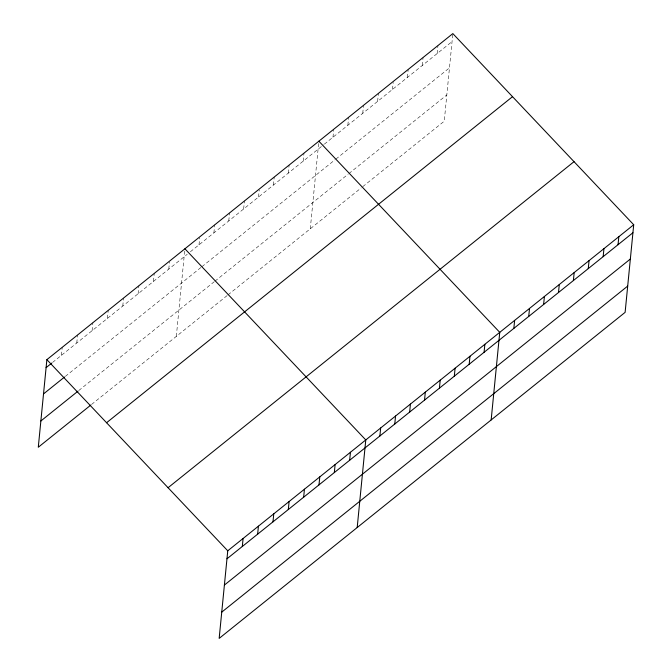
<?xml version="1.0" encoding="UTF-8"?>
<svg xmlns="http://www.w3.org/2000/svg" width="672" height="672" viewBox="0 0 672 672"><rect width="100%" height="100%" fill="white"/><g stroke="black" fill="none" stroke-linecap="round" stroke-linejoin="round"><path stroke-width="0.5" stroke-dasharray="3.36 2.52" d="M61.429 355.328L62.219 347.332M76.768 343.014L77.549 335.017M92.106 330.691L92.887 322.694M107.436 318.377L108.226 310.38M122.774 306.062L123.556 298.066M138.113 293.74L138.894 285.743M153.443 281.425L154.232 273.428M168.781 269.111L169.47 262.105M176.316 336.395L184.901 248.791M199.004 244.835L199.693 237.838M213.889 232.882L214.67 224.885M228.774 220.928L229.555 212.923M243.659 208.967L244.44 200.97M258.544 197.014L259.232 190.016M273.428 185.06L274.21 177.064M288.313 173.107L289.094 165.102M303.198 161.146L303.979 153.149M310.279 228.799L318.864 141.196M332.968 137.239L333.749 129.242M347.852 125.286L348.634 117.289M362.737 113.333L363.518 105.328M377.622 101.371L378.403 93.374M392.507 89.418L393.196 82.421M407.392 77.465L408.181 69.468M422.276 65.512L423.066 57.506M437.161 53.55L437.951 45.553M452.735 34.6L444.242 121.204L361.981 187.27M52.55 362.46L187.253 254.276M190.386 251.756L323.568 144.791M324.349 144.161L452.046 41.597M65.31 376.412L201.13 267.33M201.911 266.7L335.093 159.734M335.874 159.104L449.476 67.864M78.8 390.508L214.141 281.812M214.922 281.182L348.104 174.216M348.894 173.586L446.821 94.928M91.56 404.46L227.237 295.495M228.018 294.865L361.2 187.9"/><path stroke-width="1.01" d="M633.713 224.75L227.758 550.796L219.164 638.4L625.12 312.354L633.713 224.75L452.836 33.6L46.88 359.646L38.287 447.25L90.754 405.115M242.306 546.479L243.096 538.482M257.645 534.164L258.426 526.168M272.983 521.842L273.764 513.845M288.313 509.527L289.103 501.53M303.652 497.213L304.441 489.208M318.99 484.89L319.771 476.893M334.328 472.576L335.11 464.579M349.658 460.261L350.448 452.256M357.193 527.545L365.778 439.942L184.901 248.791M379.882 435.985L380.663 427.988M394.766 424.032L395.548 416.035M409.651 412.079L410.432 404.074M424.536 400.117L425.317 392.12M439.421 388.164L440.202 380.167M454.306 376.211L455.095 368.214M469.19 364.258L469.98 356.252M484.075 352.296L484.865 344.299M491.156 419.95L499.75 332.346L318.864 141.196M513.845 328.39L514.634 320.393M528.73 316.436L529.519 308.44M543.614 304.475L544.404 296.478M558.499 292.522L559.289 284.525M573.384 280.568L574.174 272.572M588.269 268.615L589.058 260.618M603.154 256.662L603.943 248.657M618.038 244.7L618.828 236.704M46.091 367.643L51.744 363.107M43.52 393.918L64.504 377.059M40.866 420.983L77.994 391.163M106.571 422.73L512.526 96.676M168.067 487.721L574.022 161.666M226.976 558.793L632.923 232.747M224.398 585.068L630.353 259.014M221.743 612.133L627.698 286.079M46.88 359.646L227.758 550.796"/></g></svg>
